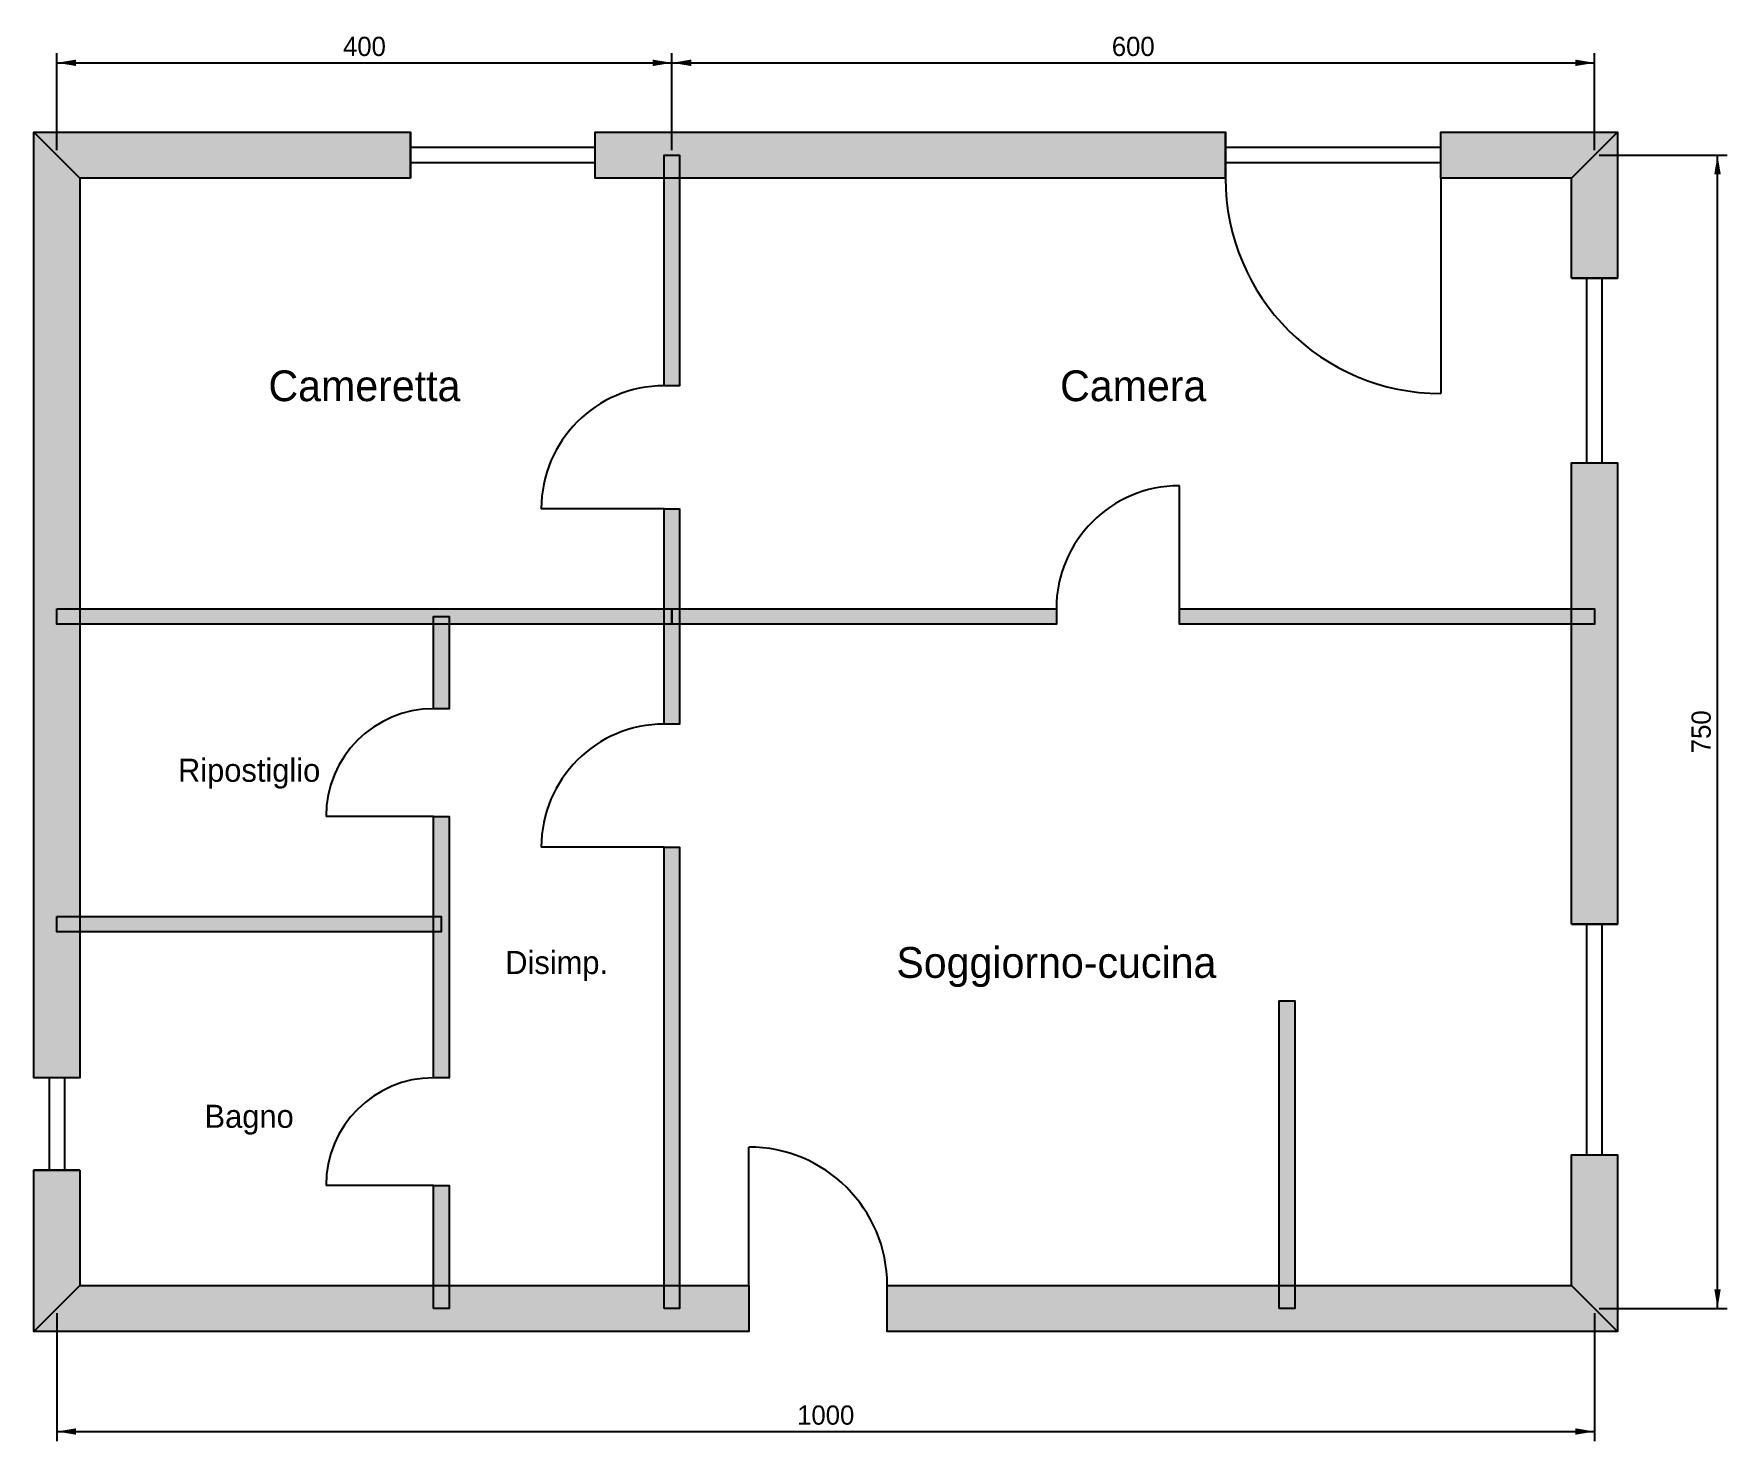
# Model space of a CAD drawing. Header units: centimetres. Extents: x -15 to 1086, y -86 to 829.
import ezdxf
from ezdxf.enums import TextEntityAlignment as Align

# ---------------------------------------------------------------- set-up
doc = ezdxf.new("R2010")
doc.units = ezdxf.units.CM
for name, color, linetype in [('FINESTRE', 4, 'Continuous'), ('MURI', 7, 'Continuous'), ('MURI-DA-DEMOLIRE', 2, 'Continuous'), ('MURI-NUOVI', 1, 'Continuous'), ('PORTE', 3, 'Continuous'), ('QUOTE', 8, 'Continuous'), ('TESTI-LOCALI', 7, 'Continuous')]:
    doc.layers.add(name, color=color, linetype=linetype)
doc.dimstyles.new('EIC-CM', dxfattribs={"dimscale": 5, "dimtxt": 2.5, "dimasz": 2.5, "dimexe": 1.25, "dimexo": 0.625, "dimtad": 1, "dimdec": 0, "dimtxsty": 'Standard', "dimcen": 2.5, "dimadec": 0, "dimazin": 0, "dimtfac": 1, "dimtdec": 4, "dimtmove": 0, "dimatfit": 3, "dimfxl": 1, "dimtzin": 0, "dimarcsym": 0})

# ---------------------------------------------------------------- blocks, each defined once
blk = doc.blocks.new('*D1')
at = {"layer": 'QUOTE', "color": 0}
for p, q in [((0, -3.1), (0, -86.2)), ((1000, -3.1), (1000, -86.2)), ((0, -80), (1000, -80))]:
    blk.add_line(p, q, dxfattribs=at)
for points in [[(0, -80), (12.5, -82.1), (12.5, -77.9)], [(1000, -80), (987.5, -77.9), (987.5, -82.1)]]:
    blk.add_solid(points, dxfattribs=at)
at = {"layer": 'QUOTE', "color": 0, "insert": (500, -69.4), "char_height": 12.5, "attachment_point": 5}
blk.add_mtext('1000', dxfattribs=at)
blk = doc.blocks.new('*D2')
at = {"layer": 'QUOTE', "color": 0}
for p, q in [((1003.1, 750), (1086.2, 750)), ((1080, 0), (1080, 750)), ((1003.1, 0), (1086.2, 0))]:
    blk.add_line(p, q, dxfattribs=at)
for points in [[(1080, 750), (1077.9, 737.5), (1082.1, 737.5)], [(1080, 0), (1082.1, 12.5), (1077.9, 12.5)]]:
    blk.add_solid(points, dxfattribs=at)
at = {"layer": 'QUOTE', "color": 0, "insert": (1069.4, 375), "char_height": 12.5, "attachment_point": 5, "rotation": 90}
blk.add_mtext('750', dxfattribs=at)
blk = doc.blocks.new('*D3')
at = {"layer": 'QUOTE', "color": 0}
for p, q in [((0, 753.1), (0, 816.2)), ((400, 753.1), (400, 816.2)), ((0, 810), (400, 810))]:
    blk.add_line(p, q, dxfattribs=at)
for points in [[(0, 810), (12.5, 807.9), (12.5, 812.1)], [(400, 810), (387.5, 812.1), (387.5, 807.9)]]:
    blk.add_solid(points, dxfattribs=at)
at = {"layer": 'QUOTE', "color": 0, "insert": (200, 820.6), "char_height": 12.5, "attachment_point": 5}
blk.add_mtext('400', dxfattribs=at)
blk = doc.blocks.new('*D4')
at = {"layer": 'QUOTE', "color": 0}
for p, q in [((400, 753.1), (400, 816.2)), ((1000, 753.1), (1000, 816.2)), ((400, 810), (1000, 810))]:
    blk.add_line(p, q, dxfattribs=at)
for points in [[(400, 810), (412.5, 807.9), (412.5, 812.1)], [(1000, 810), (987.5, 812.1), (987.5, 807.9)]]:
    blk.add_solid(points, dxfattribs=at)
at = {"layer": 'QUOTE', "color": 0, "insert": (700, 820.6), "char_height": 12.5, "attachment_point": 5}
blk.add_mtext('600', dxfattribs=at)

msp = doc.modelspace()

# ---------------------------------------------------------------- hatches: boundary and pattern name
at = {"layer": 'MURI'}
for points in [[(230, 735), (15, 735), (-15, 765), (230, 765)], [(15, 735), (15, 150), (-15, 150), (-15, 765)], [(760, 735), (350, 735), (350, 765), (760, 765)], [(985, 735), (900, 735), (900, 765), (1015, 765)], [(985, 670), (985, 735), (1015, 765), (1015, 670)], [(395, 600), (395, 750), (405, 750), (405, 600)], [(985, 250), (985, 550), (1015, 550), (1015, 250)], [(395, 380), (395, 520), (405, 520), (405, 380)], [(0, 455), (400, 455), (400, 445), (0, 445)], [(400, 455), (650, 455), (650, 445), (400, 445)], [(730, 455), (1000, 455), (1000, 445), (730, 445)], [(245, 390), (245, 450), (255, 450), (255, 390)], [(245, 150), (245, 320), (255, 320), (255, 150)], [(395, 0), (395, 300), (405, 300), (405, 0)], [(985, 15), (985, 100), (1015, 100), (1015, -15)], [(15, 90), (15, 15), (-15, -15), (-15, 90)], [(245, 0), (245, 80), (255, 80), (255, 0)], [(15, 15), (450, 15), (450, -15), (-15, -15)], [(540, 15), (985, 15), (1015, -15), (540, -15)]]:
    msp.add_hatch(color=8, dxfattribs=at).paths.add_polyline_path(points)
at = {"layer": 'MURI-DA-DEMOLIRE'}
msp.add_hatch(color=2, dxfattribs=at).paths.add_polyline_path([(0, 255), (250, 255), (250, 245), (0, 245)])
at = {"layer": 'MURI-NUOVI'}
msp.add_hatch(color=1, dxfattribs=at).paths.add_polyline_path([(795, 0), (795, 200), (805, 200), (805, 0)])

# ---------------------------------------------------------------- linework, layer by layer
at = {"layer": 'FINESTRE'}
for p, q in [((230, 735), (230, 765)), ((350, 735), (350, 765)), ((760, 735), (760, 765)), ((900, 735), (900, 765)), ((350, 755), (230, 755)), ((900, 755), (760, 755)), ((350, 745), (230, 745)), ((900, 745), (760, 745)), ((985, 670), (1015, 670)), ((995, 550), (995, 670)), ((1005, 550), (1005, 670)), ((985, 550), (1015, 550)), ((985, 250), (1015, 250)), ((995, 100), (995, 250)), ((1005, 100), (1005, 250)), ((15, 150), (-15, 150)), ((-5, 150), (-5, 90)), ((5, 150), (5, 90)), ((985, 100), (1015, 100)), ((15, 90), (-15, 90))]:
    msp.add_line(p, q, dxfattribs=at)
at = {"layer": 'MURI'}
for points in [[(230, 735), (15, 735), (-15, 765), (230, 765)], [(15, 735), (15, 150), (-15, 150), (-15, 765)], [(760, 735), (350, 735), (350, 765), (760, 765)], [(985, 735), (900, 735), (900, 765), (1015, 765)], [(985, 670), (985, 735), (1015, 765), (1015, 670)], [(395, 600), (395, 750), (405, 750), (405, 600)], [(985, 250), (985, 550), (1015, 550), (1015, 250)], [(395, 380), (395, 520), (405, 520), (405, 380)], [(0, 455), (400, 455), (400, 445), (0, 445)], [(400, 455), (650, 455), (650, 445), (400, 445)], [(730, 455), (1000, 455), (1000, 445), (730, 445)], [(245, 390), (245, 450), (255, 450), (255, 390)], [(245, 150), (245, 320), (255, 320), (255, 150)], [(395, 0), (395, 300), (405, 300), (405, 0)], [(985, 15), (985, 100), (1015, 100), (1015, -15)], [(15, 90), (15, 15), (-15, -15), (-15, 90)], [(245, 0), (245, 80), (255, 80), (255, 0)], [(15, 15), (450, 15), (450, -15), (-15, -15)], [(540, 15), (985, 15), (1015, -15), (540, -15)]]:
    msp.add_lwpolyline(points, close=True, dxfattribs=at)
at = {"layer": 'MURI-DA-DEMOLIRE'}
msp.add_lwpolyline([(0, 255), (250, 255), (250, 245), (0, 245)], close=True, dxfattribs=at)
at = {"layer": 'MURI-NUOVI'}
msp.add_lwpolyline([(795, 0), (795, 200), (805, 200), (805, 0)], close=True, dxfattribs=at)
at = {"layer": 'PORTE'}
for p, q in [((900, 735), (900, 595)), ((730, 455), (730, 535)), ((395, 520), (315, 520)), ((245, 320), (175, 320)), ((395, 300), (315, 300)), ((450, 15), (450, 105)), ((245, 80), (175, 80))]:
    msp.add_line(p, q, dxfattribs=at)
for centre, radius, start, end in [((900, 735), 140, 180, 270), ((395, 520), 80, 90, 180), ((730, 455), 80, 90, 180), ((245, 320), 70, 90, 180), ((395, 300), 80, 90, 180), ((245, 80), 70, 90, 180), ((450, 15), 90, 0, 90)]:
    msp.add_arc(centre, radius, start, end, dxfattribs=at)

# ---------------------------------------------------------------- texts
at = {"layer": 'TESTI-LOCALI'}
for s, height, p in [('Cameretta', 20, (200, 600)), ('Camera', 20, (700, 600)), ('Ripostiglio', 15, (125, 350)), ('Disimp.', 15, (325, 225)), ('Soggiorno-cucina', 20, (650, 225)), ('Bagno', 15, (125, 125))]:
    msp.add_text(s, height=height, dxfattribs=at).set_placement(p, align=Align.MIDDLE_CENTER)

# ---------------------------------------------------------------- dimensions: what is measured, and where the dimension line sits
at = {"layer": 'QUOTE'}
for p1, p2, distance, picture, middle in [((0, 750), (400, 750), 60, '*D3', (200, 820.6)), ((400, 750), (1000, 750), 60, '*D4', (700, 820.6)), ((1000, 0), (1000, 750), -80, '*D2', (1069.4, 375)), ((0, 0), (1000, 0), -80, '*D1', (500, -69.4))]:
    dim = msp.add_aligned_dim(p1=p1, p2=p2, distance=distance, dimstyle='EIC-CM', dxfattribs=at)
    dim.commit()
    dim.dimension.update_dxf_attribs({"geometry": picture, "text_midpoint": middle})

doc.saveas('drawing.dxf')
